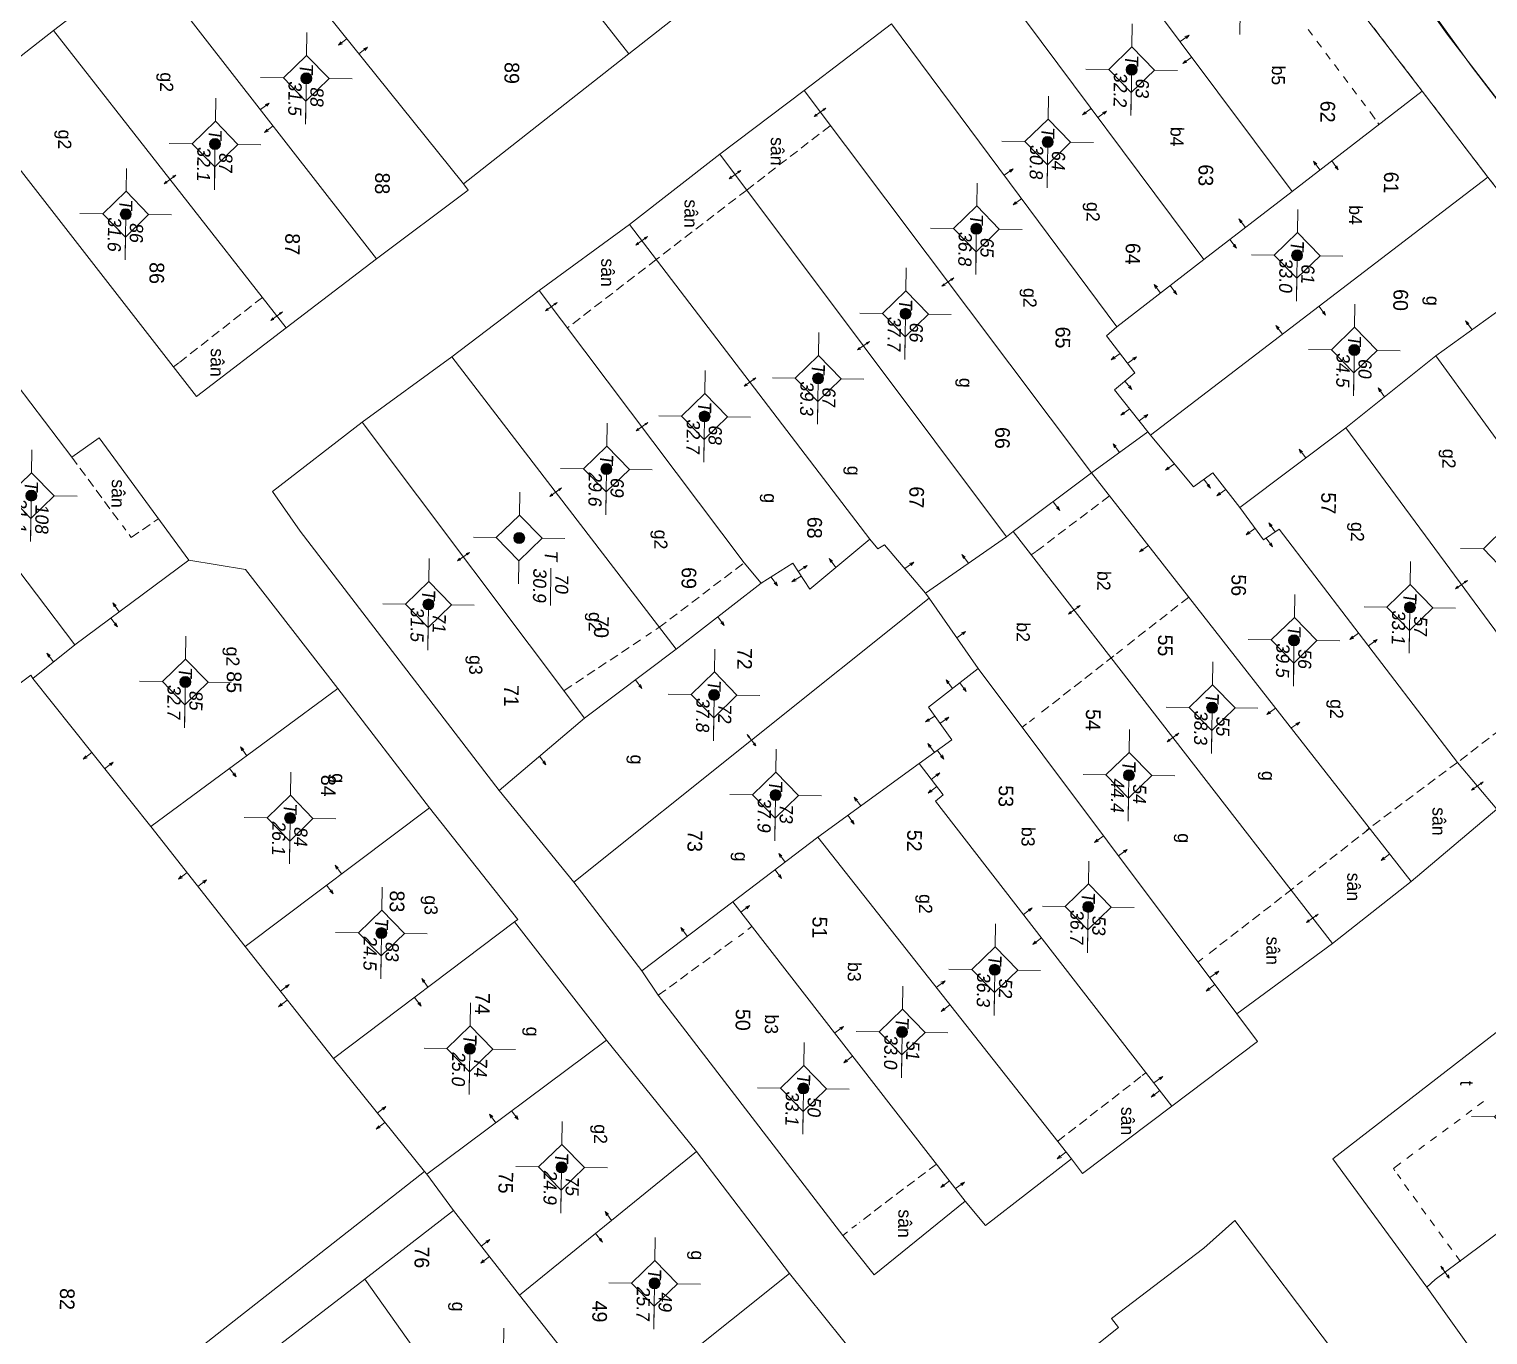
# Model space of a CAD drawing. Extents: x 601689 to 602595, y 1189742 to 1190763.
# Drawn here: x 602104.17 to 602143.96, y 1190230.95 to 1190266.57 of the extents above; entities that cross this region are included whole.
import ezdxf
from ezdxf.enums import TextEntityAlignment as Align

# ---------------------------------------------------------------- set-up
doc = ezdxf.new("R2010")
doc.units = 0
doc.header["$MEASUREMENT"] = 0
doc.linetypes.add('HIDDEN', pattern=[0.375, 0.25, -0.125])
for name, color, linetype in [('10', 250, 'Continuous'), ('11', 7, 'Continuous'), ('13', 7, 'Continuous'), ('14', 7, 'Continuous'), ('15', 7, 'Continuous'), ('16', 7, 'Continuous'), ('22', 7, 'Continuous'), ('53', 7, 'Continuous'), ('57', 7, 'Continuous')]:
    doc.layers.add(name, color=color, linetype=linetype)
doc.layers.get('0').off()
doc.styles.add('TXT', font='vnshx.shx')

# ---------------------------------------------------------------- blocks, each defined once
blk = doc.blocks.new('BDONG')
at = {"color": 7, "linetype": 'Continuous', "lineweight": 0}
for p, q in [((0, 0), (0, -1.508)), ((0, 0), (2.759, 0)), ((0.342, 0), (0.342, -1.508)), ((0.797, 0), (0.797, -1.508)), ((1.274, 0), (1.274, -1.508)), ((1.73, 0), (1.73, -1.508)), ((1.753, 0), (1.753, -1.508)), ((2.072, 0), (2.072, -1.508)), ((2.759, 0), (2.759, -1.508)), ((0, -0.308), (1.73, -0.308)), ((1.753, -0.308), (2.759, -0.308)), ((0, -0.458), (1.73, -0.458)), ((1.753, -0.458), (2.759, -0.458)), ((0, -0.608), (1.73, -0.608)), ((1.753, -0.608), (2.759, -0.608)), ((0, -0.758), (1.73, -0.758)), ((1.753, -0.758), (2.759, -0.758)), ((0, -0.908), (1.73, -0.908)), ((1.753, -0.908), (2.759, -0.908)), ((0, -1.058), (1.73, -1.058)), ((1.753, -1.058), (2.759, -1.058)), ((0, -1.208), (1.73, -1.208)), ((1.753, -1.208), (2.759, -1.208)), ((0, -1.358), (1.73, -1.358)), ((1.753, -1.358), (2.759, -1.358)), ((0, -1.508), (1.73, -1.508)), ((1.753, -1.508), (2.759, -1.508))]:
    blk.add_line(p, q, dxfattribs=at)
at = {"color": 7, "linetype": 'Continuous', "lineweight": 0, "style": 'TXT'}
blk.add_text('B%%182ng c%%184c th%%246a bi%%213n %%174%%233ng ', height=0.049998, rotation=360, dxfattribs=at).set_placement((0.008, 0.046))
for s, height, p in [('(D%%239ng cho ch%%216nh l%%253 bi%%213n %%174%%233ng)', 0.054, (1.743, 0.05)), ('s%%232 TT', 0.05, (0.21, -0.099)), ('s%%232 hi%%214u', 0.049998, (0.639, -0.104)), ('s%%232 hi%%214u th%%246a', 0.049998, (1.135, -0.103)), ('s%%232 hi%%214u th%%246a', 0.049998, (1.612, -0.107)), ('s%%232 TT', 0.05, (1.936, -0.114)), ('s%%232 hi%%214u th%%246a b%%225', 0.049998, (2.559, -0.108)), ('Th%%246a th%%170m', 0.049998, (0.227, -0.214)), ('Th%%246a th%%170m', 0.049998, (0.63, -0.213)), ('g%%232c c%%241a th%%246a', 0.049998, (1.137, -0.187)), ('Th%%246a b%%225', 0.049998, (1.956, -0.203)), ('(ch%%216 %%174%%184nh s%%232 m%%233t l%%199n)', 0.049998, (2.638, -0.204)), ('l%%169n c%%203n', 0.049998, (1.56, -0.224)), ('m%%237i th%%170m', 0.049998, (1.101, -0.282))]:
    blk.add_text(s, height=height, rotation=360, dxfattribs=at).set_placement(p, align=Align.CENTER)
blk = doc.blocks.new('BANG')
at = {"color": 7, "linetype": 'Continuous', "lineweight": 0, "xscale": 9.999585560760034, "yscale": 9.999585560760034, "rotation": 359.9999199552673}
blk.add_blockref('BDONG', (0, 0), dxfattribs=at)
blk = doc.blocks.new('B')
at = {"color": 7, "linetype": 'Continuous', "lineweight": 0}
for p, q in [((0.8, 2.62), (0.801, 5.6)), ((0.62, 2.441), (0.96, 2.78)), ((0.62, -0.969), (0.96, -0.63)), ((0.8, -4.05), (0.8, -0.81))]:
    blk.add_line(p, q, dxfattribs=at)
for points in [[(0.801, 5.6), (0.53, 5.331), (0.8, 10.21), (1.04, 4.83), (0.801, 5.6)], [(0.8, -4.05), (0.531, -4.309), (0.53, -9.429)], [(0.8, -4.05), (1.04, -4.569), (1.04, -10.289)], [(0.53, -7.289), (0.8, -6.95), (1.04, -8.139)]]:
    blk.add_lwpolyline(points, dxfattribs=at)
for points in [[(0.801, 5.6), (0.8, 10.21), (1.04, 4.83)], [(0.8, -4.05), (0.8, -6.95), (1.04, -4.569), (1.04, -8.139)]]:
    blk.add_solid(points, dxfattribs=at)
at = {"color": 7, "linetype": 'Continuous', "lineweight": 0, "style": 'TXT'}
blk.add_text('B', height=1.815, rotation=360, dxfattribs=at).set_placement((0, 0))
blk = doc.blocks.new('NH3')
at = {"layer": '16', "color": 7, "linetype": 'Continuous', "lineweight": 0}
for p, q in [((-0.199, -0.002), (-0.113, 0.021)), ((0.197, -0.012), (0.107, 0.015)), ((-0.199, -0.002), (0.197, -0.012)), ((-0.199, -0.002), (-0.116, -0.035)), ((0.197, -0.012), (0.104, -0.027))]:
    blk.add_line(p, q, dxfattribs=at)
blk = doc.blocks.new('NH3R')
at = {"layer": '16', "color": 7, "linetype": 'Continuous', "lineweight": 0}
for p, q in [((0, 0), (0.297, -0.005)), ((0.297, -0.005), (0.186, 0.031)), ((0.297, -0.005), (0.189, -0.033))]:
    blk.add_line(p, q, dxfattribs=at)
blk = doc.blocks.new('*M1741174117411741')
at = {"layer": '13', "color": 3, "linetype": 'Continuous', "lineweight": 0}
blk.add_line((602589.29, 1189807.066), (602590.31, 1189807.066), dxfattribs=at)
at = {"layer": '13', "color": 3, "linetype": 'Continuous', "lineweight": 0, "style": 'TXT', "oblique": 7.6055}
for s, p in [('57', (602589.44, 1189807.366)), ('33.1', (602589.29, 1189806.766))]:
    blk.add_text(s, height=0.36, dxfattribs=at).set_placement(p, align=Align.MIDDLE_LEFT)
blk.add_text('T', height=0.36, dxfattribs=at).set_placement((602589.093, 1189807.066), align=Align.MIDDLE_RIGHT)
blk = doc.blocks.new('*M1744174417441744')
at = {"layer": '13', "color": 3, "linetype": 'Continuous', "lineweight": 0}
blk.add_line((602582.292, 1189805.45), (602583.312, 1189805.45), dxfattribs=at)
at = {"layer": '13', "color": 3, "linetype": 'Continuous', "lineweight": 0, "style": 'TXT', "oblique": 7.6055}
for s, p in [('60', (602582.442, 1189805.75)), ('34.5', (602582.292, 1189805.15))]:
    blk.add_text(s, height=0.36, dxfattribs=at).set_placement(p, align=Align.MIDDLE_LEFT)
blk.add_text('T', height=0.36, dxfattribs=at).set_placement((602582.095, 1189805.45), align=Align.MIDDLE_RIGHT)
blk = doc.blocks.new('*M1748174817481748')
at = {"layer": '13', "color": 3, "linetype": 'Continuous', "lineweight": 0}
blk.add_line((602590.232, 1189803.921), (602591.252, 1189803.921), dxfattribs=at)
at = {"layer": '13', "color": 3, "linetype": 'Continuous', "lineweight": 0, "style": 'TXT', "oblique": 7.6055}
for s, p in [('56', (602590.382, 1189804.221)), ('39.5', (602590.232, 1189803.621))]:
    blk.add_text(s, height=0.36, dxfattribs=at).set_placement(p, align=Align.MIDDLE_LEFT)
blk.add_text('T', height=0.36, dxfattribs=at).set_placement((602590.035, 1189803.921), align=Align.MIDDLE_RIGHT)
blk = doc.blocks.new('*M1749174917491749')
at = {"layer": '13', "color": 3, "linetype": 'Continuous', "lineweight": 0}
blk.add_line((602579.732, 1189803.853), (602580.752, 1189803.853), dxfattribs=at)
at = {"layer": '13', "color": 3, "linetype": 'Continuous', "lineweight": 0, "style": 'TXT', "oblique": 7.6055}
for s, p in [('61', (602579.882, 1189804.153)), ('33.0', (602579.732, 1189803.553))]:
    blk.add_text(s, height=0.36, dxfattribs=at).set_placement(p, align=Align.MIDDLE_LEFT)
blk.add_text('T', height=0.36, dxfattribs=at).set_placement((602579.535, 1189803.853), align=Align.MIDDLE_RIGHT)
blk = doc.blocks.new('*M1753175317531753')
at = {"layer": '13', "color": 3, "linetype": 'Continuous', "lineweight": 0}
blk.add_line((602592.102, 1189801.713), (602593.122, 1189801.713), dxfattribs=at)
at = {"layer": '13', "color": 3, "linetype": 'Continuous', "lineweight": 0, "style": 'TXT', "oblique": 7.6055}
for s, p in [('55', (602592.252, 1189802.013)), ('38.3', (602592.102, 1189801.413))]:
    blk.add_text(s, height=0.36, dxfattribs=at).set_placement(p, align=Align.MIDDLE_LEFT)
blk.add_text('T', height=0.36, dxfattribs=at).set_placement((602591.905, 1189801.713), align=Align.MIDDLE_RIGHT)
blk = doc.blocks.new('*M1756175617561756')
at = {"layer": '13', "color": 3, "linetype": 'Continuous', "lineweight": 0}
blk.add_line((602593.979, 1189799.469), (602594.999, 1189799.469), dxfattribs=at)
at = {"layer": '13', "color": 3, "linetype": 'Continuous', "lineweight": 0, "style": 'TXT', "oblique": 7.6055}
for s, p in [('54', (602594.129, 1189799.769)), ('44.4', (602593.979, 1189799.169))]:
    blk.add_text(s, height=0.36, dxfattribs=at).set_placement(p, align=Align.MIDDLE_LEFT)
blk.add_text('T', height=0.36, dxfattribs=at).set_placement((602593.782, 1189799.469), align=Align.MIDDLE_RIGHT)
blk = doc.blocks.new('*M1758175817581758')
at = {"layer": '13', "color": 3, "linetype": 'Continuous', "lineweight": 0}
blk.add_line((602574.733, 1189799.264), (602575.753, 1189799.264), dxfattribs=at)
at = {"layer": '13', "color": 3, "linetype": 'Continuous', "lineweight": 0, "style": 'TXT', "oblique": 7.6055}
for s, p in [('63', (602574.883, 1189799.564)), ('32.2', (602574.733, 1189798.964))]:
    blk.add_text(s, height=0.36, dxfattribs=at).set_placement(p, align=Align.MIDDLE_LEFT)
blk.add_text('T', height=0.36, dxfattribs=at).set_placement((602574.536, 1189799.264), align=Align.MIDDLE_RIGHT)
blk = doc.blocks.new('*M1759175917591759')
at = {"layer": '13', "color": 3, "linetype": 'Continuous', "lineweight": 0}
blk.add_line((602597.586, 1189798.412), (602598.606, 1189798.412), dxfattribs=at)
at = {"layer": '13', "color": 3, "linetype": 'Continuous', "lineweight": 0, "style": 'TXT', "oblique": 7.6055}
blk.add_text('T', height=0.36, dxfattribs=at).set_placement((602597.389, 1189798.412), align=Align.MIDDLE_RIGHT)
for s, p in [('53', (602597.736, 1189798.712)), ('36.7', (602597.586, 1189798.112))]:
    blk.add_text(s, height=0.36, dxfattribs=at).set_placement(p, align=Align.MIDDLE_LEFT)
blk = doc.blocks.new('*M1761176117611761')
at = {"layer": '13', "color": 3, "linetype": 'Continuous', "lineweight": 0}
blk.add_line((602576.737, 1189797.005), (602577.757, 1189797.005), dxfattribs=at)
at = {"layer": '13', "color": 3, "linetype": 'Continuous', "lineweight": 0, "style": 'TXT', "oblique": 7.6055}
for s, p in [('64', (602576.887, 1189797.305)), ('30.8', (602576.737, 1189796.705))]:
    blk.add_text(s, height=0.36, dxfattribs=at).set_placement(p, align=Align.MIDDLE_LEFT)
blk.add_text('T', height=0.36, dxfattribs=at).set_placement((602576.54, 1189797.005), align=Align.MIDDLE_RIGHT)
blk = doc.blocks.new('*M1764176417641764')
at = {"layer": '13', "color": 3, "linetype": 'Continuous', "lineweight": 0}
blk.add_line((602599.337, 1189795.889), (602600.357, 1189795.889), dxfattribs=at)
at = {"layer": '13', "color": 3, "linetype": 'Continuous', "lineweight": 0, "style": 'TXT', "oblique": 7.6055}
for s, p in [('52', (602599.487, 1189796.189)), ('36.3', (602599.337, 1189795.589))]:
    blk.add_text(s, height=0.36, dxfattribs=at).set_placement(p, align=Align.MIDDLE_LEFT)
blk.add_text('T', height=0.36, dxfattribs=at).set_placement((602599.14, 1189795.889), align=Align.MIDDLE_RIGHT)
blk = doc.blocks.new('*M1765176517651765')
at = {"layer": '13', "color": 3, "linetype": 'Continuous', "lineweight": 0}
blk.add_line((602579.135, 1189795.093), (602580.155, 1189795.093), dxfattribs=at)
at = {"layer": '13', "color": 3, "linetype": 'Continuous', "lineweight": 0, "style": 'TXT', "oblique": 7.6055}
for s, p in [('65', (602579.285, 1189795.393)), ('36.8', (602579.135, 1189794.793))]:
    blk.add_text(s, height=0.36, dxfattribs=at).set_placement(p, align=Align.MIDDLE_LEFT)
blk.add_text('T', height=0.36, dxfattribs=at).set_placement((602578.938, 1189795.093), align=Align.MIDDLE_RIGHT)
blk = doc.blocks.new('*M1769176917691769')
at = {"layer": '13', "color": 3, "linetype": 'Continuous', "lineweight": 0}
blk.add_line((602601.072, 1189793.385), (602602.092, 1189793.385), dxfattribs=at)
at = {"layer": '13', "color": 3, "linetype": 'Continuous', "lineweight": 0, "style": 'TXT', "oblique": 7.6055}
for s, p in [('51', (602601.222, 1189793.685)), ('33.0', (602601.072, 1189793.085))]:
    blk.add_text(s, height=0.36, dxfattribs=at).set_placement(p, align=Align.MIDDLE_LEFT)
blk.add_text('T', height=0.36, dxfattribs=at).set_placement((602600.875, 1189793.385), align=Align.MIDDLE_RIGHT)
blk = doc.blocks.new('*M1770177017701770')
at = {"layer": '13', "color": 3, "linetype": 'Continuous', "lineweight": 0}
blk.add_line((602581.48, 1189793.194), (602582.5, 1189793.194), dxfattribs=at)
at = {"layer": '13', "color": 3, "linetype": 'Continuous', "lineweight": 0, "style": 'TXT', "oblique": 7.6055}
blk.add_text('T', height=0.36, dxfattribs=at).set_placement((602581.283, 1189793.194), align=Align.MIDDLE_RIGHT)
for s, p in [('66', (602581.63, 1189793.494)), ('37.7', (602581.48, 1189792.894))]:
    blk.add_text(s, height=0.36, dxfattribs=at).set_placement(p, align=Align.MIDDLE_LEFT)
blk = doc.blocks.new('*M1772177217721772')
at = {"layer": '13', "color": 3, "linetype": 'Continuous', "lineweight": 0}
blk.add_line((602583.278, 1189790.836), (602584.298, 1189790.836), dxfattribs=at)
at = {"layer": '13', "color": 3, "linetype": 'Continuous', "lineweight": 0, "style": 'TXT', "oblique": 7.6055}
blk.add_text('T', height=0.36, dxfattribs=at).set_placement((602583.081, 1189790.836), align=Align.MIDDLE_RIGHT)
for s, p in [('67', (602583.428, 1189791.136)), ('39.3', (602583.278, 1189790.536))]:
    blk.add_text(s, height=0.36, dxfattribs=at).set_placement(p, align=Align.MIDDLE_LEFT)
blk = doc.blocks.new('*M1773177317731773')
at = {"layer": '13', "color": 3, "linetype": 'Continuous', "lineweight": 0}
blk.add_line((602602.651, 1189790.717), (602603.671, 1189790.717), dxfattribs=at)
at = {"layer": '13', "color": 3, "linetype": 'Continuous', "lineweight": 0, "style": 'TXT', "oblique": 7.6055}
for s, p in [('50', (602602.801, 1189791.017)), ('33.1', (602602.651, 1189790.417))]:
    blk.add_text(s, height=0.36, dxfattribs=at).set_placement(p, align=Align.MIDDLE_LEFT)
blk.add_text('T', height=0.36, dxfattribs=at).set_placement((602602.454, 1189790.717), align=Align.MIDDLE_RIGHT)
blk = doc.blocks.new('*M1775177517751775')
at = {"layer": '13', "color": 3, "linetype": 'Continuous', "lineweight": 0}
blk.add_line((602594.661, 1189789.84), (602595.681, 1189789.84), dxfattribs=at)
at = {"layer": '13', "color": 3, "linetype": 'Continuous', "lineweight": 0, "style": 'TXT', "oblique": 7.6055}
for s, p in [('73', (602594.811, 1189790.14)), ('37.9', (602594.661, 1189789.54))]:
    blk.add_text(s, height=0.36, dxfattribs=at).set_placement(p, align=Align.MIDDLE_LEFT)
blk.add_text('T', height=0.36, dxfattribs=at).set_placement((602594.464, 1189789.84), align=Align.MIDDLE_RIGHT)
blk = doc.blocks.new('*M1778177817781778')
at = {"layer": '13', "color": 3, "linetype": 'Continuous', "lineweight": 0}
blk.add_line((602591.952, 1189788.123), (602592.972, 1189788.123), dxfattribs=at)
at = {"layer": '13', "color": 3, "linetype": 'Continuous', "lineweight": 0, "style": 'TXT', "oblique": 7.6055}
for s, p in [('72', (602592.102, 1189788.423)), ('37.8', (602591.952, 1189787.823))]:
    blk.add_text(s, height=0.36, dxfattribs=at).set_placement(p, align=Align.MIDDLE_LEFT)
blk.add_text('T', height=0.36, dxfattribs=at).set_placement((602591.755, 1189788.123), align=Align.MIDDLE_RIGHT)
blk = doc.blocks.new('*M1779177917791779')
at = {"layer": '13', "color": 3, "linetype": 'Continuous', "lineweight": 0}
blk.add_line((602584.36, 1189787.752), (602585.38, 1189787.752), dxfattribs=at)
at = {"layer": '13', "color": 3, "linetype": 'Continuous', "lineweight": 0, "style": 'TXT', "oblique": 7.6055}
for s, p in [('68', (602584.51, 1189788.052)), ('32.7', (602584.36, 1189787.452))]:
    blk.add_text(s, height=0.36, dxfattribs=at).set_placement(p, align=Align.MIDDLE_LEFT)
blk.add_text('T', height=0.36, dxfattribs=at).set_placement((602584.163, 1189787.752), align=Align.MIDDLE_RIGHT)
blk = doc.blocks.new('*M1781178117811781')
at = {"layer": '13', "color": 3, "linetype": 'Continuous', "lineweight": 0}
blk.add_line((602608.027, 1189786.731), (602609.047, 1189786.731), dxfattribs=at)
at = {"layer": '13', "color": 3, "linetype": 'Continuous', "lineweight": 0, "style": 'TXT', "oblique": 7.6055}
for s, p in [('49', (602608.177, 1189787.031)), ('25.7', (602608.027, 1189786.431))]:
    blk.add_text(s, height=0.36, dxfattribs=at).set_placement(p, align=Align.MIDDLE_LEFT)
blk.add_text('T', height=0.36, dxfattribs=at).set_placement((602607.83, 1189786.731), align=Align.MIDDLE_RIGHT)
blk = doc.blocks.new('*M1784178417841784')
at = {"layer": '13', "color": 3, "linetype": 'Continuous', "lineweight": 0}
blk.add_line((602585.833, 1189785.098), (602586.853, 1189785.098), dxfattribs=at)
at = {"layer": '13', "color": 3, "linetype": 'Continuous', "lineweight": 0, "style": 'TXT', "oblique": 7.6055}
for s, p in [('69', (602585.983, 1189785.398)), ('29.6', (602585.833, 1189784.798))]:
    blk.add_text(s, height=0.36, dxfattribs=at).set_placement(p, align=Align.MIDDLE_LEFT)
blk.add_text('T', height=0.36, dxfattribs=at).set_placement((602585.636, 1189785.098), align=Align.MIDDLE_RIGHT)
blk = doc.blocks.new('*M1788178817881788')
at = {"layer": '13', "color": 3, "linetype": 'Continuous', "lineweight": 0}
blk.add_line((602604.898, 1189784.149), (602605.918, 1189784.149), dxfattribs=at)
at = {"layer": '13', "color": 3, "linetype": 'Continuous', "lineweight": 0, "style": 'TXT', "oblique": 7.6055}
for s, p in [('75', (602605.048, 1189784.449)), ('24.9', (602604.898, 1189783.849))]:
    blk.add_text(s, height=0.36, dxfattribs=at).set_placement(p, align=Align.MIDDLE_LEFT)
blk.add_text('T', height=0.36, dxfattribs=at).set_placement((602604.701, 1189784.149), align=Align.MIDDLE_RIGHT)
blk = doc.blocks.new('*M1790179017901790')
at = {"layer": '13', "color": 3, "linetype": 'Continuous', "lineweight": 0}
blk.add_line((602587.748, 1189782.745), (602588.768, 1189782.745), dxfattribs=at)
at = {"layer": '13', "color": 3, "linetype": 'Continuous', "lineweight": 0, "style": 'TXT', "oblique": 7.6055}
for s, p in [('70', (602587.898, 1189783.045)), ('30.9', (602587.748, 1189782.445))]:
    blk.add_text(s, height=0.36, dxfattribs=at).set_placement(p, align=Align.MIDDLE_LEFT)
blk.add_text('T', height=0.36, dxfattribs=at).set_placement((602587.551, 1189782.745), align=Align.MIDDLE_RIGHT)
blk = doc.blocks.new('*M1796179617961796')
at = {"layer": '13', "color": 3, "linetype": 'Continuous', "lineweight": 0}
blk.add_line((602601.701, 1189781.601), (602602.721, 1189781.601), dxfattribs=at)
at = {"layer": '13', "color": 3, "linetype": 'Continuous', "lineweight": 0, "style": 'TXT', "oblique": 7.6055}
for s, p in [('74', (602601.851, 1189781.901)), ('25.0', (602601.701, 1189781.301))]:
    blk.add_text(s, height=0.36, dxfattribs=at).set_placement(p, align=Align.MIDDLE_LEFT)
blk.add_text('T', height=0.36, dxfattribs=at).set_placement((602601.504, 1189781.601), align=Align.MIDDLE_RIGHT)
blk = doc.blocks.new('*M1798179817981798')
at = {"layer": '13', "color": 3, "linetype": 'Continuous', "lineweight": 0}
blk.add_line((602589.597, 1189780.297), (602590.617, 1189780.297), dxfattribs=at)
at = {"layer": '13', "color": 3, "linetype": 'Continuous', "lineweight": 0, "style": 'TXT', "oblique": 7.6055}
for s, p in [('71', (602589.747, 1189780.597)), ('31.5', (602589.597, 1189779.997))]:
    blk.add_text(s, height=0.36, dxfattribs=at).set_placement(p, align=Align.MIDDLE_LEFT)
blk.add_text('T', height=0.36, dxfattribs=at).set_placement((602589.4, 1189780.297), align=Align.MIDDLE_RIGHT)
blk = doc.blocks.new('*M1802180218021802')
at = {"layer": '13', "color": 3, "linetype": 'Continuous', "lineweight": 0}
blk.add_line((602598.58, 1189779.144), (602599.6, 1189779.144), dxfattribs=at)
at = {"layer": '13', "color": 3, "linetype": 'Continuous', "lineweight": 0, "style": 'TXT', "oblique": 7.6055}
for s, p in [('83', (602598.73, 1189779.444)), ('24.5', (602598.58, 1189778.844))]:
    blk.add_text(s, height=0.36, dxfattribs=at).set_placement(p, align=Align.MIDDLE_LEFT)
blk.add_text('T', height=0.36, dxfattribs=at).set_placement((602598.383, 1189779.144), align=Align.MIDDLE_RIGHT)
blk = doc.blocks.new('*M1804180418041804')
at = {"layer": '13', "color": 3, "linetype": 'Continuous', "lineweight": 0}
blk.add_line((602575.294, 1189776.755), (602576.314, 1189776.755), dxfattribs=at)
at = {"layer": '13', "color": 3, "linetype": 'Continuous', "lineweight": 0, "style": 'TXT', "oblique": 7.6055}
for s, p in [('88', (602575.444, 1189777.055)), ('31.5', (602575.294, 1189776.455))]:
    blk.add_text(s, height=0.36, dxfattribs=at).set_placement(p, align=Align.MIDDLE_LEFT)
blk.add_text('T', height=0.36, dxfattribs=at).set_placement((602575.097, 1189776.755), align=Align.MIDDLE_RIGHT)
blk = doc.blocks.new('*M1805180518051805')
at = {"layer": '13', "color": 3, "linetype": 'Continuous', "lineweight": 0}
blk.add_line((602595.48, 1189776.606), (602596.5, 1189776.606), dxfattribs=at)
at = {"layer": '13', "color": 3, "linetype": 'Continuous', "lineweight": 0, "style": 'TXT', "oblique": 7.6055}
for s, p in [('84', (602595.63, 1189776.906)), ('26.1', (602595.48, 1189776.306))]:
    blk.add_text(s, height=0.36, dxfattribs=at).set_placement(p, align=Align.MIDDLE_LEFT)
blk.add_text('T', height=0.36, dxfattribs=at).set_placement((602595.283, 1189776.606), align=Align.MIDDLE_RIGHT)
blk = doc.blocks.new('*M1808180818081808')
at = {"layer": '13', "color": 3, "linetype": 'Continuous', "lineweight": 0}
blk.add_line((602577.124, 1189774.292), (602578.144, 1189774.292), dxfattribs=at)
at = {"layer": '13', "color": 3, "linetype": 'Continuous', "lineweight": 0, "style": 'TXT', "oblique": 7.6055}
for s, p in [('87', (602577.274, 1189774.592)), ('32.1', (602577.124, 1189773.992))]:
    blk.add_text(s, height=0.36, dxfattribs=at).set_placement(p, align=Align.MIDDLE_LEFT)
blk.add_text('T', height=0.36, dxfattribs=at).set_placement((602576.927, 1189774.292), align=Align.MIDDLE_RIGHT)
blk = doc.blocks.new('*M1809180918091809')
at = {"layer": '13', "color": 3, "linetype": 'Continuous', "lineweight": 0}
blk.add_line((602591.808, 1189773.694), (602592.828, 1189773.694), dxfattribs=at)
at = {"layer": '13', "color": 3, "linetype": 'Continuous', "lineweight": 0, "style": 'TXT', "oblique": 7.6055}
blk.add_text('T', height=0.36, dxfattribs=at).set_placement((602591.611, 1189773.694), align=Align.MIDDLE_RIGHT)
for s, p in [('85', (602591.958, 1189773.994)), ('32.7', (602591.808, 1189773.394))]:
    blk.add_text(s, height=0.36, dxfattribs=at).set_placement(p, align=Align.MIDDLE_LEFT)
blk = doc.blocks.new('*M1812181218121812')
at = {"layer": '13', "color": 3, "linetype": 'Continuous', "lineweight": 0}
blk.add_line((602579.072, 1189771.884), (602580.092, 1189771.884), dxfattribs=at)
at = {"layer": '13', "color": 3, "linetype": 'Continuous', "lineweight": 0, "style": 'TXT', "oblique": 7.6055}
for s, p in [('86', (602579.222, 1189772.184)), ('31.6', (602579.072, 1189771.584))]:
    blk.add_text(s, height=0.36, dxfattribs=at).set_placement(p, align=Align.MIDDLE_LEFT)
blk.add_text('T', height=0.36, dxfattribs=at).set_placement((602578.875, 1189771.884), align=Align.MIDDLE_RIGHT)
blk = doc.blocks.new('*M1815181518151815')
at = {"layer": '13', "color": 3, "linetype": 'Continuous', "lineweight": 0}
blk.add_line((602586.786, 1189769.419), (602587.806, 1189769.419), dxfattribs=at)
at = {"layer": '13', "color": 3, "linetype": 'Continuous', "lineweight": 0, "style": 'TXT', "oblique": 7.6055}
for s, p in [('108', (602586.936, 1189769.719)), ('31.1', (602586.786, 1189769.119))]:
    blk.add_text(s, height=0.36, dxfattribs=at).set_placement(p, align=Align.MIDDLE_LEFT)
blk.add_text('T', height=0.36, dxfattribs=at).set_placement((602586.589, 1189769.419), align=Align.MIDDLE_RIGHT)
blk = doc.blocks.new('CENTRD')
at = {"layer": '11', "linetype": 'Continuous', "lineweight": 0}
h = blk.add_hatch(color=2, dxfattribs=at)
edge = h.paths.add_edge_path()
edge.add_arc((0, 0), 0.15, 0, 360)
at = {"layer": '11', "color": 2, "linetype": 'Continuous', "lineweight": 0}
for p, q in [((0, 1.25), (0, 0.625)), ((0, 0.625), (-0.625, 0)), ((0.625, 0), (0, 0.625)), ((-0.625, 0), (-1.25, 0)), ((-0.625, 0), (0, -0.625)), ((0, -0.625), (0.625, 0)), ((1.25, 0), (0.625, 0)), ((0, -0.625), (0, -1.25))]:
    blk.add_line(p, q, dxfattribs=at)
blk.add_circle((0, 0), 0.15, dxfattribs=at)

msp = doc.modelspace()

# ---------------------------------------------------------------- linework, layer by layer
at = {"layer": '10', "color": 7, "linetype": 'Continuous', "lineweight": 0}
for p, q in [((602114.413, 1190273.71), (602120.527, 1190265.896)), ((602109.666, 1190270.266), (602116.018, 1190262.348)), ((602130.063, 1190268.535), (602136.22, 1190260.281)), ((602104.834, 1190266.531), (602107.32, 1190268.437)), ((602107.32, 1190268.437), (602113.649, 1190260.3)), ((602120.527, 1190265.896), (602122.942, 1190267.794)), ((602102.429, 1190264.654), (602104.834, 1190266.531)), ((602111.183, 1190258.424), (602104.834, 1190266.531)), ((602125.312, 1190264.891), (602127.697, 1190266.717)), ((602127.697, 1190266.717), (602133.845, 1190258.453)), ((602116.018, 1190262.348), (602120.527, 1190265.896)), ((602123.009, 1190263.162), (602125.312, 1190264.891)), ((602125.312, 1190264.891), (602133.15, 1190254.462)), ((602142.173, 1190264.879), (602138.626, 1190262.137)), ((602142.173, 1190264.879), (602143.961, 1190262.535)), ((602120.552, 1190261.236), (602123.009, 1190263.162)), ((602130.836, 1190252.724), (602123.009, 1190263.162)), ((602143.961, 1190262.535), (602134.764, 1190255.491)), ((602143.961, 1190262.535), (602145.878, 1190260.068)), ((602138.626, 1190262.137), (602136.22, 1190260.281)), ((602118.088, 1190259.439), (602120.552, 1190261.236)), ((602120.552, 1190261.236), (602127.105, 1190252.656)), ((602111.183, 1190258.424), (602113.649, 1190260.3)), ((602136.22, 1190260.281), (602133.845, 1190258.453)), ((602145.878, 1190260.068), (602142.544, 1190257.654)), ((602115.702, 1190257.632), (602118.088, 1190259.439)), ((602113.258, 1190255.845), (602115.702, 1190257.632)), ((602121.824, 1190249.658), (602115.702, 1190257.632)), ((602140.088, 1190255.697), (602142.544, 1190257.654)), ((602142.544, 1190257.654), (602148.698, 1190249.189)), ((602099.953, 1190256.998), (602105.414, 1190249.772)), ((602119.317, 1190247.772), (602113.258, 1190255.845)), ((602134.685, 1190255.582), (602133.15, 1190254.462)), ((602134.764, 1190255.491), (602134.685, 1190255.582)), ((602137.198, 1190253.517), (602140.088, 1190255.697)), ((602146.39, 1190247.15), (602140.088, 1190255.697)), ((602133.15, 1190254.462), (602131.017, 1190252.862)), ((602133.15, 1190254.462), (602141.868, 1190243.322)), ((602130.836, 1190252.724), (602128.625, 1190251.184)), ((602131.017, 1190252.862), (602130.836, 1190252.724)), ((602131.017, 1190252.862), (602139.724, 1190241.631)), ((602105.414, 1190249.772), (602108.526, 1190252.08)), ((602121.824, 1190249.658), (602124.138, 1190251.456)), ((602119.026, 1190243.296), (602128.723, 1190251.043)), ((602128.625, 1190251.184), (602128.723, 1190251.043)), ((602128.723, 1190251.043), (602130.057, 1190249.124)), ((602104.271, 1190248.858), (602105.414, 1190249.772)), ((602119.317, 1190247.772), (602121.824, 1190249.658)), ((602130.057, 1190249.124), (602137.118, 1190239.707)), ((602104.271, 1190248.858), (602107.486, 1190244.814)), ((602112.588, 1190248.584), (602107.486, 1190244.814)), ((602112.588, 1190248.584), (602115.093, 1190245.329)), ((602116.99, 1190245.804), (602119.317, 1190247.772)), ((602125.684, 1190244.524), (602128.451, 1190246.536)), ((602116.99, 1190245.804), (602119.026, 1190243.296)), ((602115.093, 1190245.329), (602110.062, 1190241.549)), ((602144.205, 1190245.29), (602141.868, 1190243.322)), ((602107.486, 1190244.814), (602110.062, 1190241.549)), ((602123.369, 1190242.766), (602125.684, 1190244.524)), ((602125.684, 1190244.524), (602132.603, 1190235.749)), ((602119.026, 1190243.296), (602120.883, 1190240.88)), ((602141.868, 1190243.322), (602139.724, 1190241.631)), ((602120.883, 1190240.88), (602123.369, 1190242.766)), ((602129.707, 1190234.599), (602123.369, 1190242.766)), ((602117.411, 1190242.217), (602112.47, 1190238.486)), ((602117.411, 1190242.217), (602119.917, 1190238.993)), ((602110.062, 1190241.549), (602112.47, 1190238.486)), ((602139.724, 1190241.631), (602137.118, 1190239.707)), ((602119.917, 1190238.993), (602115.017, 1190235.33)), ((602119.917, 1190238.993), (602122.376, 1190235.949)), ((602112.47, 1190238.486), (602114.957, 1190235.411)), ((602122.376, 1190235.949), (602117.552, 1190232.035)), ((602122.376, 1190235.949), (602124.91, 1190232.624)), ((602114.957, 1190235.411), (602115.017, 1190235.33)), ((602115.017, 1190235.33), (602115.743, 1190234.34)), ((602115.743, 1190234.34), (602113.328, 1190232.473)), ((602115.743, 1190234.34), (602117.552, 1190232.035)), ((602113.328, 1190232.473), (602118.115, 1190225.737)), ((602124.91, 1190232.624), (602120.108, 1190228.79)), ((602117.552, 1190232.035), (602120.108, 1190228.79)), ((602144.052, 1190229.801), (602142.296, 1190232.256))]:
    msp.add_line(p, q, dxfattribs=at)
for points in [[(602132.271, 1190270.585), (602135.836, 1190273.137), (602142.173, 1190264.879)], [(602132.271, 1190270.585), (602132.517, 1190270.312), (602138.626, 1190262.137)], [(602102.429, 1190264.654), (602108.738, 1190256.548), (602111.183, 1190258.424)], [(602113.649, 1190260.3), (602116.145, 1190262.176), (602116.018, 1190262.348)], [(602118.088, 1190259.439), (602123.676, 1190252.012), (602124.138, 1190251.456)], [(602108.526, 1190252.08), (602106.082, 1190255.424), (602105.334, 1190254.894), (602102.348, 1190258.825), (602099.953, 1190256.998)], [(602133.845, 1190258.453), (602133.561, 1190258.207), (602134.338, 1190257.196), (602133.781, 1190256.734), (602134.685, 1190255.582)], [(602116.99, 1190245.804), (602111.568, 1190252.878), (602110.812, 1190253.958), (602113.258, 1190255.845)], [(602137.198, 1190253.517), (602136.46, 1190254.467), (602135.935, 1190254.084), (602134.764, 1190255.491)], [(602144.205, 1190245.29), (602143.132, 1190246.565), (602138.269, 1190252.932), (602137.845, 1190252.638), (602137.198, 1190253.517)], [(602124.138, 1190251.456), (602125.006, 1190252.004), (602125.466, 1190251.297), (602127.105, 1190252.656)], [(602127.105, 1190252.656), (602127.321, 1190252.392), (602127.503, 1190252.5), (602128.625, 1190251.184)], [(602108.526, 1190252.08), (602110.073, 1190251.829), (602112.588, 1190248.584)], [(602130.057, 1190249.124), (602128.702, 1190248.073), (602129.34, 1190247.185), (602128.451, 1190246.536)], [(602102.99, 1190248.035), (602104.213, 1190248.949), (602104.271, 1190248.858)], [(602128.451, 1190246.536), (602129.109, 1190245.678), (602128.897, 1190245.51), (602135.343, 1190237.191)], [(602115.093, 1190245.329), (602117.502, 1190242.286), (602117.411, 1190242.217)], [(602149.804, 1190237.863), (602147.082, 1190241.44), (602139.734, 1190235.751), (602142.296, 1190232.256)], [(602120.883, 1190240.88), (602121.334, 1190240.214), (602126.364, 1190233.664), (602127.22, 1190232.593), (602129.707, 1190234.599)], [(602137.118, 1190239.707), (602137.677, 1190238.95), (602135.343, 1190237.191)], [(602142.296, 1190232.256), (602142.528, 1190232.462), (602149.804, 1190237.863)], [(602135.343, 1190237.191), (602132.908, 1190235.354), (602132.603, 1190235.749)], [(602129.707, 1190234.599), (602130.258, 1190233.931), (602132.603, 1190235.749)], [(602114.957, 1190235.411), (602093.587, 1190218.653), (602090.756, 1190222.252), (602089.563, 1190221.348), (602084.86, 1190227.583)], [(602139.781, 1190230.47), (602137.06, 1190234.068), (602136.22, 1190233.319), (602133.694, 1190231.394), (602133.89, 1190231.151), (602129.634, 1190227.749)], [(602113.328, 1190232.473), (602109.265, 1190229.339), (602109.52, 1190229.015)], [(602124.91, 1190232.624), (602127.319, 1190229.621), (602122.526, 1190225.766)]]:
    msp.add_lwpolyline(points, dxfattribs=at)
at = {"layer": '14', "color": 6, "linetype": 'HIDDEN', "lineweight": 0}
for p, q in [((602139.066, 1190266.562), (602139.184, 1190266.401)), ((602139.302, 1190266.239), (602139.429, 1190266.077)), ((602139.547, 1190265.915), (602139.666, 1190265.754)), ((602139.783, 1190265.602), (602139.901, 1190265.44)), ((602140.029, 1190265.278), (602140.146, 1190265.117)), ((602140.264, 1190264.956), (602140.382, 1190264.794)), ((602140.509, 1190264.632), (602140.628, 1190264.48)), ((602140.746, 1190264.319), (602140.991, 1190263.965)), ((602126.02, 1190263.931), (602123.745, 1190262.181)), ((602123.745, 1190262.181), (602121.279, 1190260.286)), ((602121.279, 1190260.286), (602118.854, 1190258.419)), ((602110.534, 1190259.253), (602108.25, 1190257.464)), ((602108.25, 1190257.464), (602108.108, 1190257.356)), ((602105.334, 1190254.894), (602106.631, 1190253.136)), ((602133.642, 1190253.836), (602131.641, 1190252.323)), ((602106.719, 1190253.025), (602106.807, 1190252.903)), ((602131.641, 1190252.323), (602131.509, 1190252.225)), ((602135.804, 1190251.076), (602134.095, 1190249.739)), ((602118.768, 1190248.529), (602120.887, 1190249.931)), ((602120.998, 1190250.009), (602121.149, 1190250.107)), ((602133.762, 1190249.474), (602131.709, 1190247.872)), ((602133.994, 1190249.66), (602133.832, 1190249.533)), ((602145.487, 1190248.373), (602143.132, 1190246.565)), ((602131.599, 1190247.784), (602131.457, 1190247.675)), ((602131.376, 1190247.616), (602131.255, 1190247.518)), ((602140.737, 1190244.768), (602139.029, 1190243.421)), ((602138.908, 1190243.333), (602138.766, 1190243.225)), ((602123.526, 1190241.813), (602123.658, 1190241.911)), ((602123.779, 1190242.011), (602123.89, 1190242.089)), ((602121.334, 1190240.214), (602123.415, 1190241.735)), ((602136.189, 1190241.23), (602136.057, 1190241.121)), ((602132.23, 1190236.234), (602134.534, 1190238.022)), ((602134.534, 1190238.022), (602134.635, 1190238.101)), ((602143.371, 1190236.962), (602143.523, 1190237.08)), ((602143.683, 1190237.197), (602143.845, 1190237.315)), ((602143.047, 1190236.715), (602143.209, 1190236.833)), ((602142.4, 1190236.245), (602142.562, 1190236.362)), ((602142.724, 1190236.48), (602142.886, 1190236.598)), ((602141.754, 1190235.763), (602141.916, 1190235.891)), ((602142.077, 1190236.009), (602142.239, 1190236.127)), ((602128.922, 1190235.609), (602126.819, 1190234.018)), ((602141.39, 1190235.488), (602141.593, 1190235.645)), ((602141.429, 1190235.428), (602141.39, 1190235.488)), ((602141.586, 1190235.205), (602141.498, 1190235.337)), ((602141.812, 1190234.892), (602141.694, 1190235.054)), ((602142.048, 1190234.57), (602141.93, 1190234.731)), ((602142.273, 1190234.246), (602142.156, 1190234.408)), ((602126.738, 1190233.949), (602126.617, 1190233.861)), ((602142.509, 1190233.923), (602142.391, 1190234.085)), ((602126.496, 1190233.762), (602126.364, 1190233.664)), ((602142.744, 1190233.599), (602142.626, 1190233.761)), ((602142.98, 1190233.276), (602142.863, 1190233.438)), ((602143.216, 1190232.954), (602143.098, 1190233.115))]:
    msp.add_line(p, q, dxfattribs=at)
for points in [[(602106.896, 1190252.782), (602106.955, 1190252.701), (602107.682, 1190253.202)], [(602121.271, 1190250.195), (602121.351, 1190250.244), (602123.676, 1190252.012)], [(602143.132, 1190246.565), (602140.698, 1190244.748), (602140.657, 1190244.709)], [(602138.675, 1190243.146), (602138.635, 1190243.116), (602136.31, 1190241.319)]]:
    msp.add_lwpolyline(points, dxfattribs=at)
at = {"layer": '22', "color": 7, "linetype": 'HIDDEN', "lineweight": 0}
for p, q in [((602135.836, 1190273.137), (602142.173, 1190264.879)), ((602142.173, 1190264.879), (602143.961, 1190262.535)), ((602143.961, 1190262.535), (602145.878, 1190260.068))]:
    msp.add_line(p, q, dxfattribs=at)
at = {"layer": '57', "color": 172, "linetype": 'Continuous', "lineweight": 0}
msp.add_line((602142.855, 1190266.43), (602156.471, 1190248.662), dxfattribs=at)
for points in [[(602130.928, 1190282.034), (602140.068, 1190270.338), (602142.855, 1190266.43)], [(602131.056, 1190281.882), (602140.068, 1190270.338), (602143.513, 1190265.571), (602156.471, 1190248.662)]]:
    msp.add_lwpolyline(points, dxfattribs=at)

# ---------------------------------------------------------------- block references
at = {"color": 7, "linetype": 'Continuous', "lineweight": 0}
for name, p, rotation in [('BANG', (602128.166, 1190256.351), 269.2144660607985), ('B', (602109.797, 1190243.392), 269.214199256255)]:
    msp.add_blockref(name, p, dxfattribs=dict(at, rotation=rotation))
at = {"layer": '11', "color": 2, "linetype": 'Continuous', "lineweight": 0, "rotation": 269.1680420500809}
for p in [(602137.221, 1190267.676), (602111.731, 1190265.229), (602134.246, 1190265.463), (602109.242, 1190263.435), (602131.958, 1190263.492), (602106.806, 1190261.522), (602130.011, 1190261.122), (602138.762, 1190260.398), (602128.078, 1190258.805), (602140.321, 1190257.815), (602125.695, 1190257.041), (602122.595, 1190256.004), (602119.92, 1190254.57), (602104.229, 1190253.845), (602117.539, 1190252.689), (602144.467, 1190252.383), (602115.065, 1190250.876), (602141.836, 1190250.794), (602138.677, 1190249.898), (602108.43, 1190248.761), (602122.856, 1190248.408), (602136.442, 1190248.06), (602134.171, 1190246.216), (602124.533, 1190245.674), (602111.289, 1190245.047), (602133.062, 1190242.625), (602113.782, 1190241.911), (602130.514, 1190240.911), (602127.985, 1190239.212), (602116.193, 1190238.755), (602125.294, 1190237.672), (602144.77, 1190236.889), (602118.694, 1190235.521), (602121.231, 1190232.355), (602117.101, 1190229.888)]:
    msp.add_blockref('CENTRD', p, dxfattribs=at)
at = {"layer": '13', "color": 3, "linetype": 'Continuous', "lineweight": 0, "rotation": 269.1680420500809}
for name, p in [('*M1758175817581758', (-578790.27, 1810052.359)), ('*M1804180418041804', (-578790.27, 1810052.359)), ('*M1808180818081808', (-578790.27, 1810052.359)), ('*M1761176117611761', (-578790.27, 1810052.359)), ('*M1812181218121812', (-578790.27, 1810052.359)), ('*M1765176517651765', (-578790.27, 1810052.359)), ('*M1749174917491749', (-578790.27, 1810052.359)), ('*M1770177017701770', (-578790.27, 1810052.359)), ('*M1744174417441744', (-578790.27, 1810052.359)), ('*M1772177217721772', (-578790.27, 1810052.359)), ('*M1779177917791779', (-578790.27, 1810052.359)), ('*M1784178417841784', (-578790.27, 1810052.359)), ('*M1815181518151815', (-578790.27, 1810052.359)), ('*M1790179017901790', (-578789.402, 1810051.614)), ('*M1798179817981798', (-578790.27, 1810052.359)), ('*M1741174117411741', (-578790.27, 1810052.359)), ('*M1748174817481748', (-578790.27, 1810052.359)), ('*M1809180918091809', (-578790.27, 1810052.359)), ('*M1778177817781778', (-578790.27, 1810052.359)), ('*M1753175317531753', (-578790.27, 1810052.359)), ('*M1756175617561756', (-578790.27, 1810052.359)), ('*M1775177517751775', (-578790.27, 1810052.359)), ('*M1805180518051805', (-578790.27, 1810052.359)), ('*M1759175917591759', (-578790.27, 1810052.359)), ('*M1802180218021802', (-578790.27, 1810052.359)), ('*M1764176417641764', (-578790.27, 1810052.359)), ('*M1769176917691769', (-578790.27, 1810052.359)), ('*M1796179617961796', (-578790.27, 1810052.359)), ('*M1773177317731773', (-578790.27, 1810052.359)), ('*M1788178817881788', (-578790.27, 1810052.359)), ('*M1781178117811781', (-578790.27, 1810052.359))]:
    msp.add_blockref(name, p, dxfattribs=at)
at = {"layer": '16', "color": 7, "linetype": 'Continuous', "lineweight": 0}
for name, p, rotation in [('NH3R', (602112.842, 1190266.311), 218.7346232007818), ('NH3', (602125.745, 1190264.305), 37.36770685089586), ('NH3R', (602110.829, 1190263.929), 218.7346232007818), ('NH3R', (602139.384, 1190262.727), 127.5781754660741), ('NH3R', (602139.707, 1190262.973), 307.4448360359383), ('NH3', (602123.421, 1190262.606), 37.36770685089586), ('NH3R', (602137.351, 1190261.155), 127.5781754660741), ('NH3', (602120.877, 1190260.801), 37.36770685089586), ('NH3R', (602136.928, 1190260.831), 307.4448360359383), ('NH3', (602129.231, 1190259.676), 36.92195232396764), ('NH3R', (602135.037, 1190259.367), 127.5781754660741), ('NH3R', (602135.3, 1190259.573), 307.4448360359383), ('NH3', (602118.411, 1190259.004), 36.9594163112344), ('NH3R', (602139.363, 1190259.007), 307.4448360359383), ('NH3R', (602143.534, 1190258.371), 127.5781754660741), ('NH3R', (602138.362, 1190258.251), 127.5781754660741), ('NH3', (602126.928, 1190257.938), 36.87402838296435), ('NH3', (602123.834, 1190256.95), 37.36770685089586), ('NH3R', (602141.149, 1190256.543), 127.5781754660741), ('NH3', (602120.887, 1190255.73), 36.9594163112344), ('NH3R', (602133.918, 1190255.022), 127.5781754660741), ('NH3R', (602138.995, 1190254.872), 127.5781754660741), ('NH3R', (602136.218, 1190254.29), 307.4448360359383), ('NH3', (602118.532, 1190253.943), 37.39695813706202), ('NH3R', (602132.109, 1190253.677), 307.4448360359383), ('NH3R', (602137.916, 1190252.687), 307.4448360359383), ('NH3R', (602129.796, 1190251.998), 127.5781754660741), ('NH3R', (602126.175, 1190251.888), 127.2259463599759), ('NH3R', (602124.411, 1190251.623), 307.225946359976), ('NH3R', (602125.231, 1190251.651), 213.0893548232984), ('NH3R', (602106.627, 1190250.676), 126.7591318519865), ('NH3', (602132.679, 1190250.738), 37.78684909737306), ('NH3R', (602122.956, 1190250.542), 307.225946359976), ('NH3R', (602140.705, 1190249.749), 35.98831403084522), ('NH3R', (602104.838, 1190249.311), 128.667906006571), ('NH3R', (602120.712, 1190248.823), 307.225946359976), ('NH3R', (602129.359, 1190248.584), 127.2259463599759), ('NH3R', (602129.561, 1190248.741), 307.225946359976), ('NH3R', (602128.879, 1190247.83), 213.0893548232984), ('NH3', (602135.371, 1190247.252), 37.78684909737306), ('NH3R', (602138.594, 1190247.497), 35.98831403084522), ('NH3R', (602110.113, 1190246.748), 126.7591318519865), ('NH3', (602123.869, 1190247.169), 128.6301920496913), ('NH3R', (602128.865, 1190246.84), 127.2259463599759), ('NH3R', (602118.093, 1190246.739), 307.225946359976), ('NH3R', (602128.946, 1190246.899), 307.225946359976), ('NH3R', (602128.775, 1190246.102), 37.46383727802748), ('NH3R', (602126.855, 1190245.378), 127.2259463599759), ('NH3R', (602126.502, 1190245.124), 307.225946359976), ('NH3R', (602133.886, 1190244.022), 35.98831403084522), ('NH3R', (602124.794, 1190243.846), 127.2259463599759), ('NH3R', (602112.689, 1190243.523), 126.7591318519865), ('NH3R', (602124.521, 1190243.64), 307.225946359976), ('NH3R', (602122.126, 1190241.823), 127.1886929208435), ('NH3R', (602115.056, 1190240.43), 126.7591318519865), ('NH3R', (602136.381, 1190240.698), 35.98831403084522), ('NH3R', (602134.852, 1190237.829), 35.98831403084522), ('NH3R', (602116.906, 1190236.734), 126.7591318519865), ('NH3R', (602129.442, 1190234.942), 35.98831403084522), ('NH3R', (602120.059, 1190234.071), 126.7591318519865)]:
    msp.add_blockref(name, p, dxfattribs=dict(at, rotation=rotation))
for name, p, xscale, yscale, rotation in [('NH3R', (602113.166, 1190265.897), 0.9999972987299872, 0.9999972987299872, 37.87206006611409), ('NH3R', (602135.571, 1190266.23), 0.9999987274559348, 0.9999987274559348, 36.7699659658545), ('NH3R', (602135.886, 1190265.805), 0.9999987274559348, 0.9999987274559348, 216.7699659658544), ('NH3R', (602110.484, 1190264.374), 0.9999972987299872, 0.9999972987299872, 37.87206006611409), ('NH3R', (602133.146, 1190264.403), 1.000001429860502, 1.000001429860502, 216.7220422680595), ('NH3R', (602133.323, 1190264.16), 1.000001429860502, 1.000001429860502, 36.72204226805957), ('NH3', (602108.009, 1190262.478), 0.9999987813735592, 0.9999987813735592, 38.06164980490121), ('NH3R', (602130.772, 1190262.585), 1.000001501775769, 1.000001501775769, 36.63660611562496), ('NH3R', (602131.252, 1190261.949), 1.000001501775769, 1.000001501775769, 216.6366061156247), ('NH3', (602110.918, 1190258.747), 0.9999987813735592, 0.9999987813735592, 38.06164980490121), ('NH3R', (602133.934, 1190257.722), 1.000001501775769, 1.000001501775769, 216.6366061156247), ('NH3R', (602134.141, 1190257.459), 1.000001501775769, 1.000001501775769, 36.63660611562496), ('NH3R', (602134.064, 1190256.97), 0.9999988724252736, 0.9999988724252736, 309.7285904847396), ('NH3R', (602134.194, 1190256.208), 1.000001501775769, 1.000001501775769, 216.6366061156247), ('NH3R', (602134.45, 1190255.884), 1.000001501775769, 1.000001501775769, 36.63660611562496), ('NH3R', (602135.414, 1190254.711), 1.000001501775769, 1.000001501775769, 216.6366061156247), ('NH3R', (602136.814, 1190254.012), 1.000001501775769, 1.000001501775769, 216.6366061156247), ('NH3R', (602137.609, 1190252.951), 1.000001501775769, 1.000001501775769, 216.6366061156247), ('NH3R', (602138.158, 1190252.854), 0.9999985586665384, 0.9999985586665384, 124.7471875198937), ('NH3', (602116.018, 1190252.187), 1.000001706419296, 1.000001706419296, 36.98871363900465), ('NH3R', (602134.703, 1190252.481), 1.000001501775769, 1.000001501775769, 216.6366061156247), ('NH3R', (602125.153, 1190251.772), 1.000001589726414, 1.000001589726414, 35.6653181928955), ('NH3R', (602128.063, 1190251.852), 0.9999970775838972, 0.9999970775838972, 37.80543290979581), ('NH3', (602143.239, 1190251.424), 1.000001191866785, 1.000001191866785, 36.40703945535385), ('NH3R', (602106.395, 1190250.499), 1.000001445830829, 1.000001445830829, 309.1803888785671), ('NH3R', (602129.478, 1190249.963), 0.9999970775838972, 0.9999970775838972, 37.80543290979581), ('NH3R', (602140.44, 1190250.093), 1.000001501775769, 1.000001501775769, 216.6366061156247), ('NH3R', (602129.016, 1190247.628), 1.000001589726414, 1.000001589726414, 35.6653181928955), ('NH3R', (602138.172, 1190248.043), 1.000001501775769, 1.000001501775769, 216.6366061156247), ('NH3R', (602105.884, 1190246.836), 0.9999989053960104, 0.9999989053960104, 218.4783425218733), ('NH3R', (602106.228, 1190246.391), 1.000002386551082, 1.000002386551082, 38.2616162145344), ('NH3R', (602109.638, 1190246.405), 1.000001445830829, 1.000001445830829, 309.1803888785671), ('NH3R', (602128.932, 1190245.909), 0.9999986775824008, 0.9999986775824008, 218.2325744833367), ('NH3', (602143.673, 1190245.927), 1.000001191866785, 1.000001191866785, 36.40703945535385), ('NH3R', (602133.474, 1190244.557), 1.000001501775769, 1.000001501775769, 216.6366061156247), ('NH3R', (602141.288, 1190244.071), 0.9999986775824008, 0.9999986775824008, 218.2325744833367), ('NH3R', (602108.479, 1190243.56), 0.9999989053960104, 0.9999989053960104, 218.4783425218733), ('NH3R', (602108.775, 1190243.186), 1.000002386551082, 1.000002386551082, 38.2616162145344), ('NH3R', (602112.284, 1190243.218), 1.000001445830829, 1.000001445830829, 309.1803888785671), ('NH3R', (602123.585, 1190242.483), 0.9999970775838972, 0.9999970775838972, 37.80543290979581), ('NH3R', (602131.295, 1190242.418), 0.9999970775838972, 0.9999970775838972, 37.80543290979581), ('NH3', (602139.174, 1190242.319), 1.000001191866785, 1.000001191866785, 36.40703945535385), ('NH3R', (602131.786, 1190241.78), 0.9999986775824008, 0.9999986775824008, 218.2325744833367), ('NH3R', (602128.918, 1190240.43), 0.9999970775838972, 0.9999970775838972, 37.80543290979581), ('NH3R', (602111.025, 1190240.325), 1.000002386551082, 1.000002386551082, 38.2616162145344), ('NH3R', (602136.519, 1190240.506), 0.9999986775824008, 0.9999986775824008, 218.2325744833367), ('NH3R', (602111.212, 1190240.083), 0.9999989053960104, 0.9999989053960104, 218.4783425218733), ('NH3R', (602114.683, 1190240.155), 1.000001445830829, 1.000001445830829, 309.1803888785671), ('NH3R', (602129.291, 1190239.954), 0.9999986775824008, 0.9999986775824008, 218.2325744833367), ('NH3R', (602126.15, 1190239.188), 0.9999970775838972, 0.9999970775838972, 37.80543290979581), ('NH3R', (602126.631, 1190238.551), 0.9999986775824008, 0.9999986775824008, 218.2325744833367), ('NH3R', (602135.019, 1190237.616), 0.9999986775824008, 0.9999986775824008, 218.2325744833367), ('NH3R', (602113.669, 1190236.999), 1.000002386551082, 1.000002386551082, 38.2616162145344), ('NH3R', (602117.331, 1190237.059), 1.000001445830829, 1.000001445830829, 309.1803888785671), ('NH3R', (602113.876, 1190236.746), 0.9999989053960104, 0.9999989053960104, 218.4783425218733), ('NH3R', (602132.456, 1190235.931), 0.9999986775824008, 0.9999986775824008, 218.2325744833367), ('NH3R', (602129.275, 1190235.154), 0.9999986775824008, 0.9999986775824008, 218.2325744833367), ('NH3R', (602116.5, 1190233.37), 1.000002386551082, 1.000002386551082, 38.2616162145344), ('NH3R', (602119.625, 1190233.717), 1.000001445830829, 1.000001445830829, 309.1803888785671), ('NH3R', (602116.726, 1190233.086), 0.9999989053960104, 0.9999989053960104, 218.4783425218733), ('NH3', (602142.791, 1190232.659), 0.99999844668959, 0.99999844668959, 126.7029931020267)]:
    msp.add_blockref(name, p, dxfattribs=dict(at, xscale=xscale, yscale=yscale, rotation=rotation))

# ---------------------------------------------------------------- texts
at = {"layer": '15', "color": 7, "linetype": 'Continuous', "lineweight": 0, "style": 'TXT'}
for s, p in [('g2', (602107.745, 1190265.124)), ('b5', (602138.069, 1190265.311)), ('g2', (602104.963, 1190263.562)), ('b4', (602135.306, 1190263.637)), ('s%%169n', (602124.4, 1190263.238)), ('s%%169n', (602122.047, 1190261.54)), ('g2', (602133.018, 1190261.588)), ('b4', (602140.177, 1190261.5)), ('s%%169n', (602119.774, 1190259.931)), ('g2', (602131.295, 1190259.241)), ('g', (602142.285, 1190259.16)), ('s%%169n', (602109.121, 1190257.477)), ('g', (602129.543, 1190256.924)), ('g2', (602142.726, 1190254.854)), ('g', (602126.49, 1190254.526)), ('s%%169n', (602106.421, 1190253.904)), ('g', (602124.21, 1190253.777)), ('g2', (602140.229, 1190252.858)), ('g2', (602121.225, 1190252.649)), ('b2', (602133.309, 1190251.523)), ('g2', (602119.436, 1190250.403)), ('b2', (602131.11, 1190250.123)), ('g2', (602109.55, 1190249.459)), ('g3', (602116.177, 1190249.228)), ('g2', (602139.662, 1190248.026)), ('g', (602120.572, 1190246.647)), ('g', (602112.435, 1190246.138)), ('g', (602137.797, 1190246.201)), ('s%%169n', (602142.45, 1190244.959)), ('b3', (602131.244, 1190244.541)), ('g', (602135.504, 1190244.502)), ('g', (602123.416, 1190243.997)), ('s%%169n', (602140.125, 1190243.172)), ('g3', (602114.957, 1190242.674)), ('g2', (602128.449, 1190242.709)), ('s%%169n', (602137.922, 1190241.431)), ('b3', (602126.503, 1190240.856)), ('b3', (602124.243, 1190239.427)), ('g', (602117.73, 1190239.225)), ('t', (602143.212, 1190237.823)), ('s%%169n', (602133.958, 1190236.785)), ('g2', (602119.582, 1190236.43)), ('s%%169n', (602127.879, 1190233.988)), ('g', (602122.227, 1190233.123)), ('g', (602115.707, 1190231.723))]:
    msp.add_text(s, height=0.36, rotation=269.2144, dxfattribs=at).set_placement(p, align=Align.CENTER)
at = {"layer": '53', "color": 200, "linetype": 'Continuous', "lineweight": 0, "style": 'TXT'}
for s, p in [('89', (602117.343, 1190265.67)), ('62', (602139.6, 1190264.615)), ('88', (602113.812, 1190262.658)), ('63', (602136.275, 1190262.88)), ('61', (602141.333, 1190262.68)), ('87', (602111.359, 1190261.001)), ('64', (602134.286, 1190260.737)), ('86', (602107.658, 1190260.212)), ('60', (602141.59, 1190259.477)), ('65', (602132.375, 1190258.453)), ('66', (602130.727, 1190255.715)), ('67', (602128.385, 1190254.097)), ('57', (602139.623, 1190253.934)), ('68', (602125.603, 1190253.266)), ('69', (602122.174, 1190251.893)), ('56', (602137.172, 1190251.697)), ('70', (602119.786, 1190250.556)), ('55', (602135.17, 1190250.054)), ('72', (602123.694, 1190249.692)), ('85', (602109.765, 1190249.053)), ('71', (602117.33, 1190248.679)), ('54', (602133.201, 1190248.022)), ('84', (602112.336, 1190246.227)), ('53', (602130.823, 1190245.944)), ('73', (602122.336, 1190244.72)), ('52', (602128.326, 1190244.728)), ('83', (602114.212, 1190243.072)), ('51', (602125.743, 1190242.363)), ('74', (602116.544, 1190240.28)), ('50', (602123.649, 1190239.842)), ('75', (602117.177, 1190235.4)), ('76', (602114.89, 1190233.362)), ('82', (602105.214, 1190232.224)), ('49', (602119.74, 1190231.885))]:
    msp.add_text(s, height=0.4, rotation=269.2144, dxfattribs=at).set_placement(p, align=Align.MIDDLE_LEFT)

doc.saveas('drawing.dxf')
